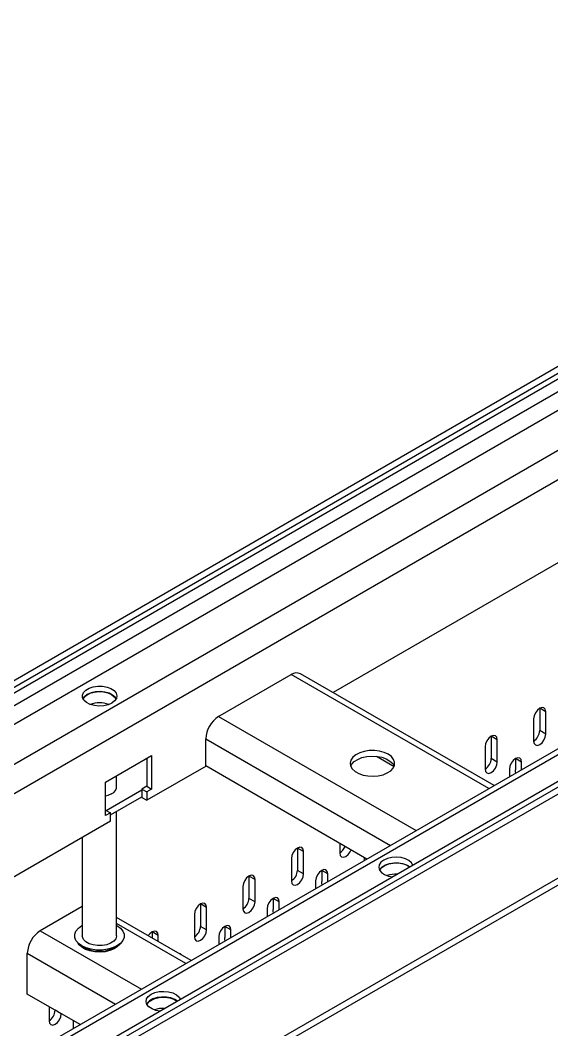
# Model space of a CAD drawing. Header units: millimetres. Extents: x 29006 to 29645, y 5570 to 5801.
# Drawn here: x 29277.79 to 29290.2, y 5597.66 to 5621.24 of the extents above; entities that cross this region are included whole.
import ezdxf

# ---------------------------------------------------------------- set-up
doc = ezdxf.new("R2010")
doc.units = ezdxf.units.MM

msp = doc.modelspace()

# ---------------------------------------------------------------- linework, layer by layer
at = {"color": 0, "linetype": 'Continuous'}
for p, q in [((29247.775, 5588.584), (29304.344, 5621.24)), ((29247.917, 5588.502), (29304.485, 5621.158)), ((29248.03, 5588.437), (29304.598, 5621.093)), ((29304.598, 5620.788), (29248.03, 5588.132)), ((29304.787, 5620.462), (29248.218, 5587.805)), ((29249.02, 5587.343), (29305.588, 5619.999)), ((29305.89, 5619.477), (29249.321, 5586.82)), ((29311.541, 5616.461), (29254.973, 5583.804)), ((29311.754, 5616.44), (29255.186, 5583.783)), ((29312.744, 5616.391), (29256.176, 5583.734)), ((29312.857, 5616.325), (29256.289, 5583.669)), ((29312.999, 5616.244), (29256.43, 5583.587)), ((29312.999, 5614.284), (29256.43, 5581.628)), ((29313.14, 5614.202), (29256.572, 5581.546)), ((29290.612, 5608.719), (29285.099, 5605.536)), ((29282.405, 5604.968), (29284.119, 5605.957)), ((29288.733, 5603.294), (29284.119, 5605.957)), ((29288.858, 5603.366), (29284.333, 5605.978)), ((29290.06, 5605.09), (29289.919, 5605.172)), ((29289.919, 5605.172), (29289.919, 5604.649)), ((29282.405, 5604.967), (29282.405, 5604.968)), ((29282.422, 5604.978), (29287.036, 5602.314)), ((29289.777, 5604.927), (29289.777, 5604.404)), ((29290.06, 5604.568), (29290.06, 5605.09)), ((29282.121, 5603.824), (29282.121, 5604.455)), ((29282.121, 5604.455), (29286.433, 5601.966)), ((29288.929, 5604.437), (29288.787, 5604.519)), ((29288.787, 5604.519), (29288.787, 5603.996)), ((29290.06, 5604.568), (29289.919, 5604.649)), ((29288.646, 5604.274), (29288.646, 5603.751)), ((29288.929, 5603.915), (29288.929, 5604.437)), ((29279.783, 5603.448), (29280.858, 5604.068)), ((29280.745, 5604.003), (29280.745, 5603.35)), ((29280.858, 5604.068), (29280.858, 5603.284)), ((29286.105, 5604.049), (29286.519, 5603.81)), ((29288.929, 5603.915), (29288.787, 5603.996)), ((29289.495, 5603.914), (29289.353, 5603.996)), ((29289.353, 5603.996), (29289.353, 5603.735)), ((29282.127, 5603.82), (29280.745, 5603.023)), ((29285.886, 5601.65), (29282.121, 5603.824)), ((29289.212, 5603.751), (29289.212, 5603.57)), ((29289.495, 5603.733), (29289.495, 5603.914)), ((29280.037, 5603.303), (29280.037, 5603.594)), ((29279.783, 5602.664), (29279.783, 5603.448)), ((29279.799, 5602.786), (29280.632, 5603.267)), ((29280.745, 5603.35), (29280.632, 5603.284)), ((29280.632, 5603.284), (29280.745, 5603.219)), ((29280.632, 5603.284), (29280.632, 5603.088)), ((29280.745, 5603.35), (29280.858, 5603.284)), ((29280.858, 5603.284), (29280.745, 5603.219)), ((29279.897, 5602.679), (29280.632, 5603.103)), ((29280.632, 5603.088), (29280.745, 5603.023)), ((29280.745, 5603.219), (29280.745, 5603.023)), ((29279.783, 5602.794), (29279.897, 5602.729)), ((29279.897, 5602.729), (29279.783, 5602.664)), ((29279.897, 5602.533), (29279.897, 5602.729)), ((29280.037, 5599.857), (29280.037, 5602.76)), ((29279.897, 5602.533), (29275.315, 5599.888)), ((29279.237, 5602.153), (29279.237, 5599.857)), ((29284.403, 5601.825), (29284.262, 5601.906)), ((29284.262, 5601.906), (29284.262, 5601.384)), ((29285.252, 5602.016), (29285.252, 5601.792)), ((29284.121, 5601.661), (29284.121, 5601.139)), ((29284.403, 5601.302), (29284.403, 5601.825)), ((29285.818, 5601.69), (29285.818, 5601.611)), ((29284.403, 5601.302), (29284.262, 5601.384)), ((29284.969, 5601.302), (29284.828, 5601.384)), ((29284.828, 5601.384), (29284.828, 5601.122)), ((29283.272, 5601.171), (29283.131, 5601.253)), ((29283.131, 5601.253), (29283.131, 5600.731)), ((29283.272, 5600.649), (29283.272, 5601.171)), ((29284.969, 5601.121), (29284.969, 5601.302)), ((29282.989, 5601.008), (29282.989, 5600.486)), ((29284.686, 5601.139), (29284.686, 5600.958)), ((29283.272, 5600.649), (29283.131, 5600.731)), ((29283.838, 5600.649), (29283.696, 5600.73)), ((29283.696, 5600.73), (29283.696, 5600.469)), ((29279.237, 5600.541), (29278.256, 5599.974)), ((29282.141, 5600.518), (29281.999, 5600.6)), ((29281.999, 5600.6), (29281.999, 5600.077)), ((29282.141, 5599.996), (29282.141, 5600.518)), ((29283.555, 5600.486), (29283.555, 5600.305)), ((29283.838, 5600.468), (29283.838, 5600.649)), ((29281.782, 5599.281), (29280.037, 5600.288)), ((29281.858, 5600.355), (29281.858, 5599.832)), ((29278.256, 5599.974), (29280.619, 5598.61)), ((29281.657, 5599.209), (29280.037, 5600.144)), ((29282.141, 5599.996), (29281.999, 5600.077)), ((29282.706, 5599.996), (29282.565, 5600.077)), ((29282.565, 5600.077), (29282.565, 5599.816)), ((29282.706, 5599.815), (29282.706, 5599.996)), ((29281.009, 5599.865), (29280.868, 5599.947)), ((29280.868, 5599.947), (29280.868, 5599.809)), ((29281.009, 5599.727), (29281.009, 5599.865)), ((29282.423, 5599.832), (29282.423, 5599.651)), ((29279.157, 5599.669), (29279.157, 5599.66)), ((29279.227, 5599.621), (29279.298, 5599.58)), ((29279.977, 5599.58), (29280.048, 5599.621)), ((29280.117, 5599.66), (29280.117, 5599.669)), ((29277.955, 5598.494), (29277.955, 5599.452)), ((29277.955, 5599.452), (29280.016, 5598.262)), ((29279.186, 5597.783), (29277.955, 5598.494)), ((29278.464, 5598.2), (29278.464, 5597.873)), ((29278.747, 5598.036), (29278.605, 5598.118)), ((29278.605, 5598.118), (29278.605, 5598.118)), ((29278.747, 5598.036), (29278.747, 5598.037)), ((29279.029, 5597.873), (29279.029, 5597.692)), ((29279.179, 5597.778), (29279.177, 5597.788))]:
    msp.add_line(p, q, dxfattribs=at)
at = {"color": 0, "linetype": 'Continuous', "flags": 128}
for points in [[(29279.928, 5605.291), (29279.84, 5605.253), (29279.738, 5605.23), (29279.628, 5605.223), (29279.52, 5605.234), (29279.42, 5605.261), (29279.338, 5605.303), (29279.277, 5605.356), (29279.244, 5605.417), (29279.24, 5605.48), (29279.266, 5605.542), (29279.32, 5605.597), (29279.398, 5605.642), (29279.494, 5605.673), (29279.601, 5605.688), (29279.711, 5605.686), (29279.816, 5605.667), (29279.908, 5605.632), (29279.98, 5605.584), (29280.027, 5605.527), (29280.046, 5605.464), (29280.035, 5605.401), (29279.994, 5605.342), (29279.928, 5605.291)], [(29279.253, 5605.393), (29279.276, 5605.427), (29279.336, 5605.48), (29279.418, 5605.521), (29279.516, 5605.548), (29279.624, 5605.559), (29279.732, 5605.553), (29279.834, 5605.529), (29279.92, 5605.491)], [(29279.356, 5605.49), (29279.29, 5605.44), (29279.254, 5605.391)], [(29280.03, 5605.391), (29280.007, 5605.426), (29279.947, 5605.479), (29279.864, 5605.521), (29279.764, 5605.548), (29279.656, 5605.559), (29279.546, 5605.552), (29279.444, 5605.529), (29279.356, 5605.49)], [(29279.92, 5605.491), (29279.986, 5605.441), (29280.026, 5605.383)], [(29290.06, 5605.09), (29290.049, 5605.147), (29290.019, 5605.182), (29289.973, 5605.191), (29289.919, 5605.172), (29289.865, 5605.128), (29289.819, 5605.066), (29289.788, 5604.996), (29289.777, 5604.927)], [(29288.929, 5604.437), (29288.918, 5604.493), (29288.887, 5604.529), (29288.842, 5604.538), (29288.787, 5604.519), (29288.733, 5604.475), (29288.687, 5604.413), (29288.657, 5604.343), (29288.646, 5604.274)], [(29289.777, 5604.404), (29289.788, 5604.348), (29289.819, 5604.313), (29289.865, 5604.304), (29289.919, 5604.323), (29289.973, 5604.366), (29290.019, 5604.428), (29290.049, 5604.499), (29290.06, 5604.568)], [(29286.382, 5604.096), (29286.287, 5604.139), (29286.178, 5604.169), (29286.06, 5604.183), (29285.939, 5604.181), (29285.822, 5604.163), (29285.716, 5604.129), (29285.626, 5604.083), (29285.557, 5604.026), (29285.512, 5603.961), (29285.495, 5603.892), (29285.505, 5603.823), (29285.543, 5603.757), (29285.607, 5603.697), (29285.692, 5603.648), (29285.795, 5603.612), (29285.909, 5603.59), (29286.03, 5603.584), (29286.149, 5603.594), (29286.261, 5603.619), (29286.36, 5603.659), (29286.44, 5603.711), (29286.498, 5603.773), (29286.529, 5603.84), (29286.532, 5603.91), (29286.508, 5603.978), (29286.457, 5604.041), (29286.382, 5604.096)], [(29285.507, 5603.818), (29285.531, 5603.864), (29285.589, 5603.925), (29285.669, 5603.977), (29285.768, 5604.017), (29285.88, 5604.043), (29285.999, 5604.053), (29286.12, 5604.047), (29286.234, 5604.025), (29286.337, 5603.988), (29286.422, 5603.939), (29286.486, 5603.88), (29286.522, 5603.818)], [(29289.495, 5603.914), (29289.484, 5603.971), (29289.453, 5604.006), (29289.407, 5604.015), (29289.353, 5603.996), (29289.299, 5603.952), (29289.253, 5603.891), (29289.222, 5603.82), (29289.212, 5603.751)], [(29288.646, 5603.751), (29288.657, 5603.695), (29288.687, 5603.66), (29288.733, 5603.651), (29288.787, 5603.67), (29288.842, 5603.713), (29288.887, 5603.775), (29288.918, 5603.846), (29288.929, 5603.915)], [(29289.361, 5603.656), (29289.356, 5603.693), (29289.353, 5603.735)], [(29279.923, 5603.171), (29279.835, 5603.133), (29279.783, 5603.118)], [(29284.403, 5601.825), (29284.393, 5601.881), (29284.362, 5601.916), (29284.316, 5601.925), (29284.262, 5601.906), (29284.208, 5601.863), (29284.162, 5601.801), (29284.131, 5601.73), (29284.121, 5601.661)], [(29285.252, 5601.792), (29285.263, 5601.736), (29285.293, 5601.7), (29285.339, 5601.691), (29285.393, 5601.71), (29285.447, 5601.754), (29285.493, 5601.816), (29285.516, 5601.864)], [(29286.277, 5601.626), (29286.21, 5601.575), (29286.17, 5601.516), (29286.159, 5601.453), (29286.178, 5601.39), (29286.225, 5601.333), (29286.297, 5601.285), (29286.389, 5601.25), (29286.486, 5601.232)], [(29286.959, 5601.505), (29286.927, 5601.561), (29286.867, 5601.614), (29286.784, 5601.656), (29286.685, 5601.683), (29286.576, 5601.694), (29286.467, 5601.688), (29286.365, 5601.664), (29286.277, 5601.626)], [(29284.969, 5601.302), (29284.958, 5601.358), (29284.928, 5601.394), (29284.882, 5601.402), (29284.828, 5601.384), (29284.774, 5601.34), (29284.728, 5601.278), (29284.697, 5601.207), (29284.686, 5601.139)], [(29286.175, 5601.396), (29286.187, 5601.416), (29286.241, 5601.471), (29286.319, 5601.516), (29286.414, 5601.547), (29286.521, 5601.562), (29286.631, 5601.56), (29286.736, 5601.541), (29286.828, 5601.506), (29286.891, 5601.466)], [(29286.18, 5601.386), (29286.186, 5601.398), (29286.233, 5601.454), (29286.304, 5601.502), (29286.395, 5601.536), (29286.499, 5601.555), (29286.608, 5601.557), (29286.714, 5601.543), (29286.809, 5601.512), (29286.886, 5601.467), (29286.889, 5601.465)], [(29283.272, 5601.171), (29283.261, 5601.228), (29283.231, 5601.263), (29283.185, 5601.272), (29283.131, 5601.253), (29283.076, 5601.209), (29283.031, 5601.148), (29283, 5601.077), (29282.989, 5601.008)], [(29284.121, 5601.139), (29284.131, 5601.082), (29284.162, 5601.047), (29284.208, 5601.038), (29284.262, 5601.057), (29284.316, 5601.101), (29284.362, 5601.163), (29284.393, 5601.233), (29284.403, 5601.302)], [(29284.836, 5601.044), (29284.83, 5601.081), (29284.828, 5601.122)], [(29283.838, 5600.649), (29283.827, 5600.705), (29283.796, 5600.74), (29283.75, 5600.749), (29283.696, 5600.731), (29283.642, 5600.687), (29283.596, 5600.625), (29283.566, 5600.554), (29283.555, 5600.486)], [(29282.141, 5600.518), (29282.13, 5600.575), (29282.099, 5600.61), (29282.053, 5600.619), (29281.999, 5600.6), (29281.945, 5600.556), (29281.899, 5600.494), (29281.869, 5600.424), (29281.858, 5600.355)], [(29282.989, 5600.486), (29283, 5600.429), (29283.031, 5600.394), (29283.076, 5600.385), (29283.131, 5600.404), (29283.185, 5600.448), (29283.231, 5600.51), (29283.261, 5600.58), (29283.272, 5600.649)], [(29283.704, 5600.391), (29283.699, 5600.428), (29283.696, 5600.469)], [(29280.037, 5600.1), (29280.048, 5600.094), (29280.129, 5600.035), (29280.185, 5599.968), (29280.214, 5599.895), (29280.214, 5599.82), (29280.185, 5599.747), (29280.129, 5599.679), (29280.048, 5599.621), (29279.946, 5599.574), (29279.829, 5599.541), (29279.702, 5599.525), (29279.573, 5599.525), (29279.446, 5599.541), (29279.329, 5599.574), (29279.227, 5599.621), (29279.146, 5599.679), (29279.09, 5599.747), (29279.061, 5599.82), (29279.061, 5599.895), (29279.09, 5599.968), (29279.146, 5600.035), (29279.227, 5600.094), (29279.237, 5600.1)], [(29281.009, 5599.865), (29280.999, 5599.922), (29280.968, 5599.957), (29280.922, 5599.966), (29280.868, 5599.947), (29280.814, 5599.903), (29280.779, 5599.86)], [(29281.858, 5599.832), (29281.869, 5599.776), (29281.899, 5599.741), (29281.945, 5599.732), (29281.999, 5599.751), (29282.053, 5599.794), (29282.099, 5599.856), (29282.13, 5599.927), (29282.141, 5599.996)], [(29282.706, 5599.996), (29282.696, 5600.052), (29282.665, 5600.087), (29282.619, 5600.096), (29282.565, 5600.077), (29282.511, 5600.034), (29282.465, 5599.972), (29282.434, 5599.901), (29282.423, 5599.832)], [(29280.037, 5599.857), (29280.037, 5599.849), (29280.019, 5599.787), (29279.972, 5599.731), (29279.9, 5599.683), (29279.809, 5599.649), (29279.705, 5599.63), (29279.597, 5599.628), (29279.491, 5599.643), (29279.396, 5599.673), (29279.319, 5599.718), (29279.265, 5599.773), (29279.24, 5599.834), (29279.237, 5599.857)], [(29282.573, 5599.738), (29282.567, 5599.775), (29282.565, 5599.816)], [(29280.131, 5599.682), (29280.121, 5599.665), (29280.063, 5599.604), (29279.983, 5599.551), (29279.884, 5599.511), (29279.772, 5599.486), (29279.653, 5599.476), (29279.532, 5599.482), (29279.418, 5599.504), (29279.315, 5599.54), (29279.23, 5599.59), (29279.166, 5599.649), (29279.144, 5599.682)], [(29281.558, 5599.41), (29281.534, 5599.434), (29281.5, 5599.443)], [(29280.846, 5598.491), (29280.934, 5598.529), (29281.036, 5598.553), (29281.146, 5598.559), (29281.254, 5598.548), (29281.354, 5598.521), (29281.437, 5598.479), (29281.497, 5598.426), (29281.529, 5598.37)], [(29281.055, 5598.097), (29280.959, 5598.115), (29280.867, 5598.15), (29280.794, 5598.198), (29280.747, 5598.255), (29280.728, 5598.318), (29280.74, 5598.381), (29280.78, 5598.44), (29280.846, 5598.491)], [(29281.461, 5598.331), (29281.398, 5598.371), (29281.306, 5598.406), (29281.201, 5598.425), (29281.091, 5598.427), (29280.984, 5598.412), (29280.888, 5598.381), (29280.81, 5598.336), (29280.756, 5598.281), (29280.744, 5598.261)], [(29280.749, 5598.251), (29280.755, 5598.263), (29280.802, 5598.319), (29280.874, 5598.367), (29280.965, 5598.401), (29281.069, 5598.42), (29281.177, 5598.422), (29281.283, 5598.408), (29281.378, 5598.377), (29281.455, 5598.332), (29281.459, 5598.33)], [(29278.464, 5597.873), (29278.474, 5597.817), (29278.505, 5597.782), (29278.551, 5597.773), (29278.605, 5597.791), (29278.659, 5597.835), (29278.705, 5597.897), (29278.736, 5597.968), (29278.747, 5598.036)]]:
    msp.add_lwpolyline(points, dxfattribs=at)
at = {"color": 0, "linetype": 'Continuous'}
for centre, radius, start, end in [((29284.244, 5605.783), 0.214, 65.6929, 125.6176), ((29279.637, 5604.658), 0.64, 69.7926, 109.7635), ((29282.775, 5604.426), 0.655, 122.6055, 177.3945), ((29289.612, 5604.663), 0.307, 302.6055, 357.3945), ((29288.48, 5604.01), 0.307, 302.6055, 357.3945), ((29279.857, 5603.341), 0.182, 291.1894, 8.7175), ((29285.083, 5602.053), 0.311, 302.8622, 339.7427), ((29283.955, 5601.398), 0.307, 302.6055, 357.3945), ((29286.564, 5600.665), 0.633, 86.901, 109.4265), ((29282.824, 5600.745), 0.307, 302.6055, 357.3945), ((29278.609, 5599.422), 0.655, 122.6055, 177.3945), ((29281.692, 5600.091), 0.307, 302.6055, 357.3945), ((29279.637, 5600.223), 0.727, 242.1713, 297.8287), ((29278.298, 5598.132), 0.307, 302.6055, 357.3945), ((29281.133, 5597.53), 0.633, 86.901, 109.4265)]:
    msp.add_arc(centre, radius, start, end, dxfattribs=at)

doc.saveas('drawing.dxf')
